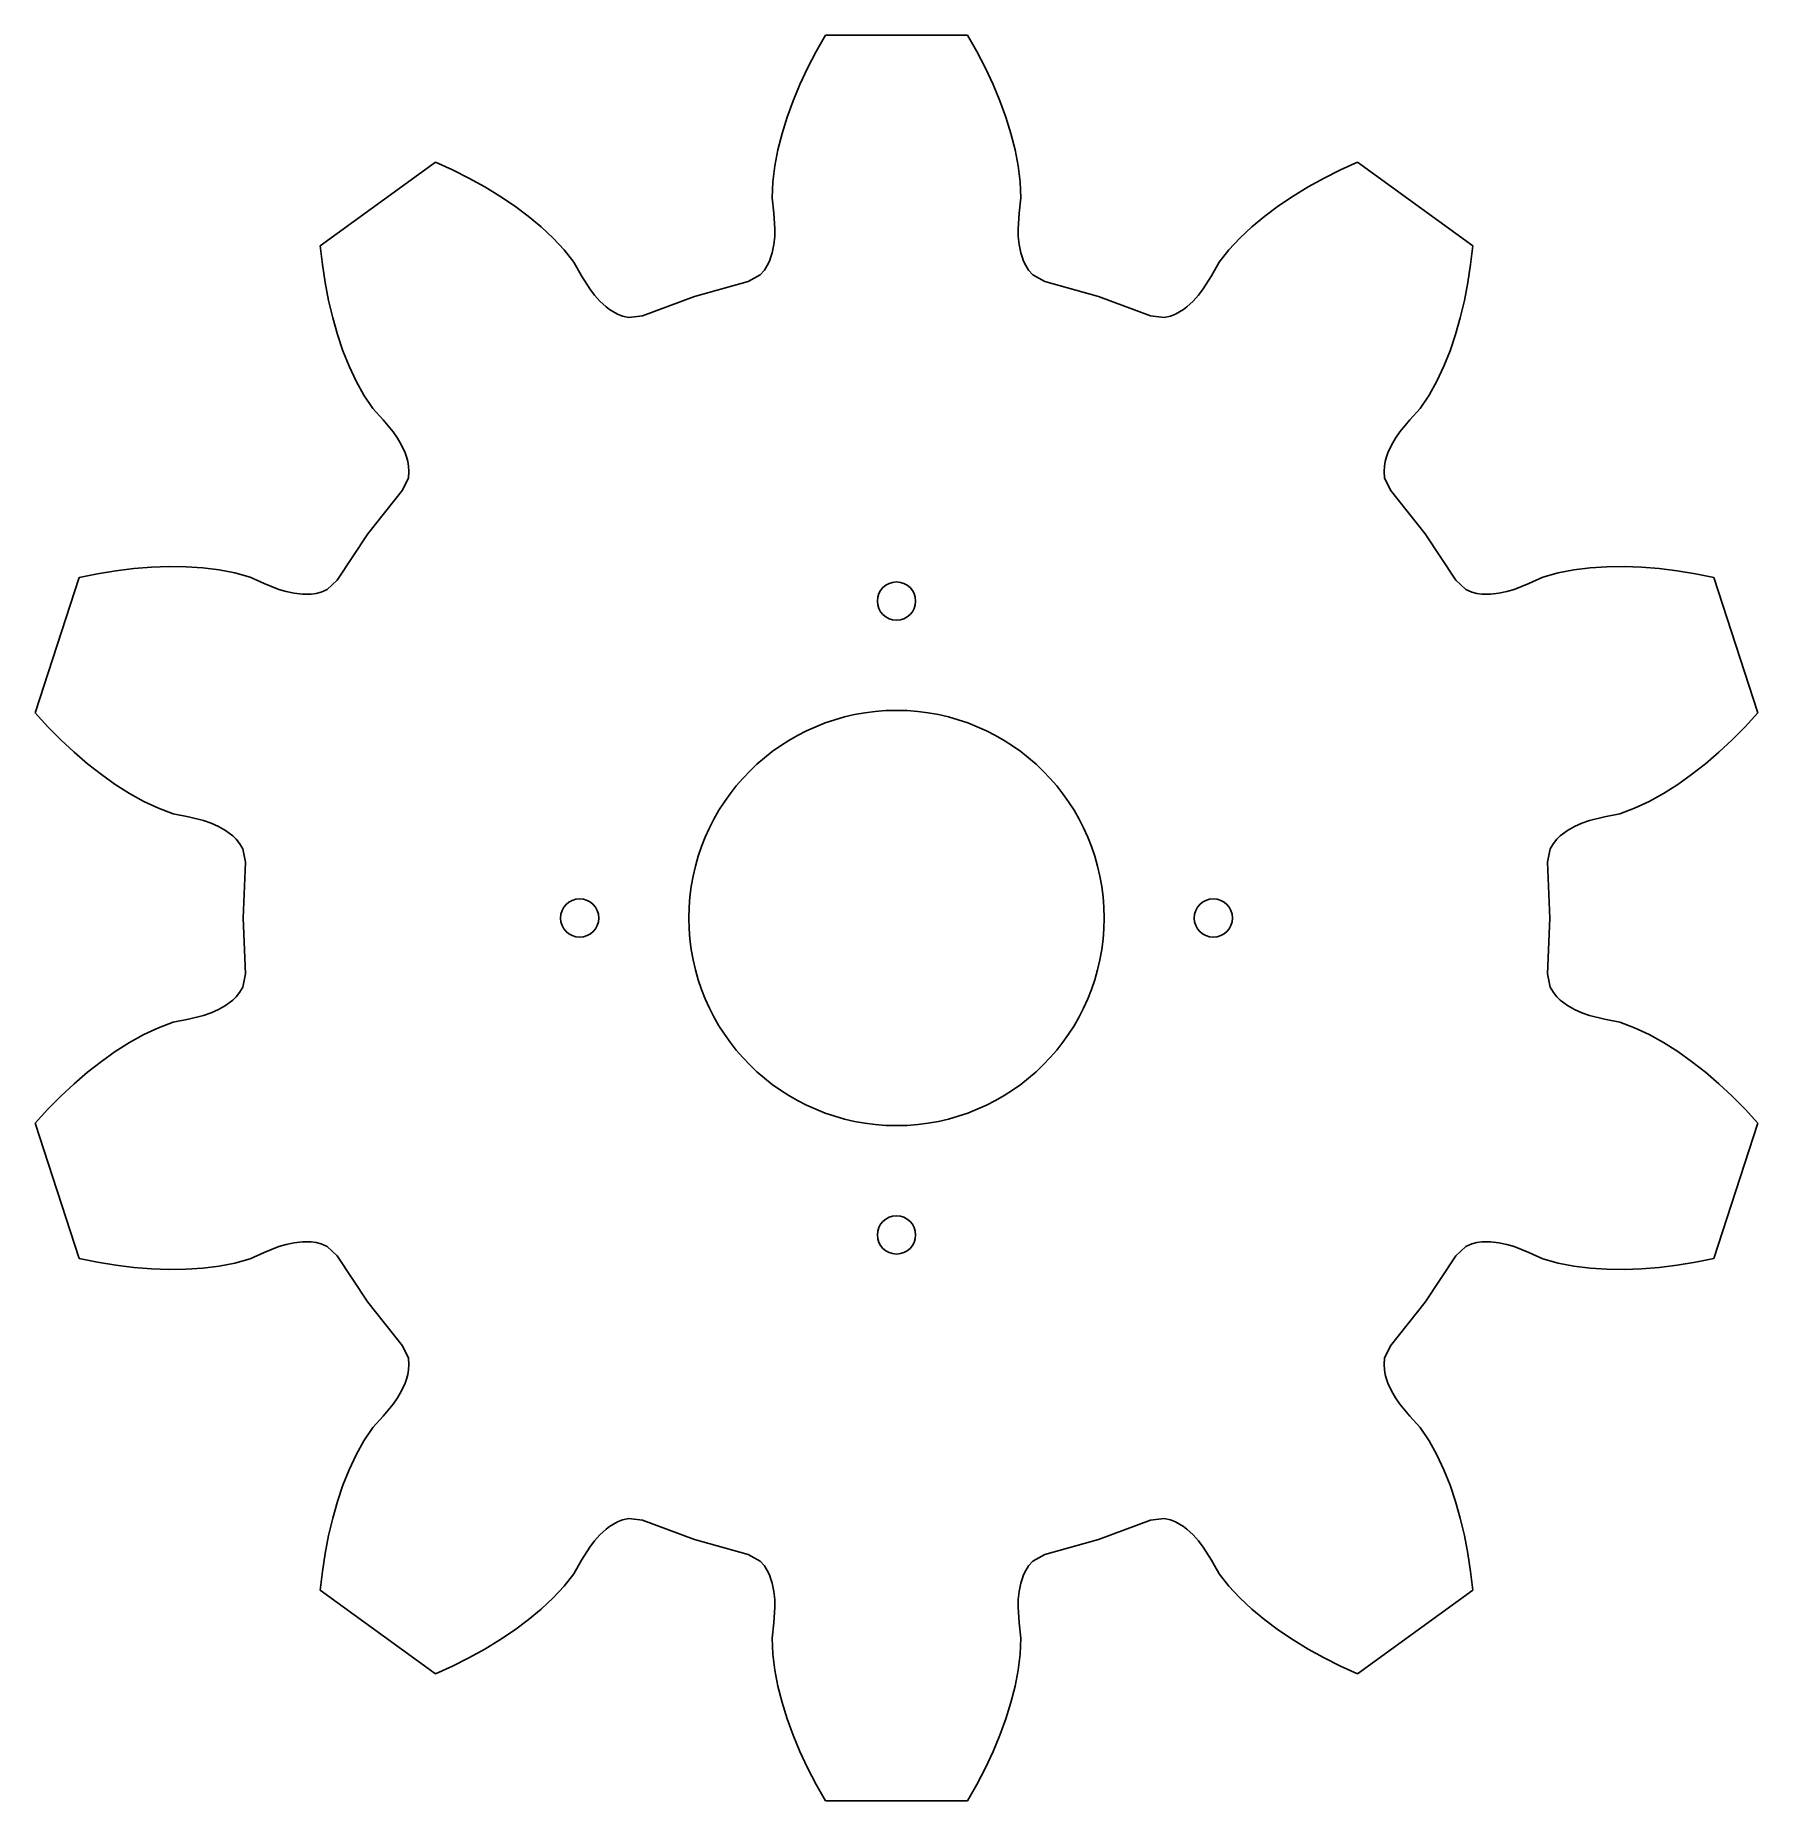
# Model space of a CAD drawing. Extents: x 0.02 to 1.6, y 0 to 1.62.
import ezdxf

# ---------------------------------------------------------------- set-up
doc = ezdxf.new("R2010")
doc.units = 0
doc.header["$MEASUREMENT"] = 0
doc.layers.get('0').update_dxf_attribs({"linetype": 'CONTINUOUS'})

msp = doc.modelspace()

# ---------------------------------------------------------------- linework, layer by layer
at = {"color": 7, "linetype": 'CONTINUOUS'}
for p, q in [((0.74519, 1.618), (0.73671, 1.60306)), ((0.87543, 1.618), (0.74519, 1.618)), ((0.8839, 1.60306), (0.87543, 1.618)), ((0.73671, 1.60306), (0.72895, 1.58807)), ((0.89166, 1.58807), (0.8839, 1.60306)), ((0.72895, 1.58807), (0.72193, 1.57306)), ((0.89868, 1.57306), (0.89166, 1.58807)), ((0.72193, 1.57306), (0.71567, 1.55804)), ((0.90495, 1.55804), (0.89868, 1.57306)), ((0.71567, 1.55804), (0.71018, 1.54305)), ((0.91043, 1.54305), (0.90495, 1.55804)), ((0.71018, 1.54305), (0.70551, 1.52809)), ((0.9151, 1.52809), (0.91043, 1.54305)), ((0.70551, 1.52809), (0.70171, 1.51321)), ((0.91891, 1.51321), (0.9151, 1.52809)), ((0.70171, 1.51321), (0.69884, 1.49843)), ((0.92178, 1.49843), (0.91891, 1.51321)), ((0.38824, 1.50202), (0.28288, 1.42547)), ((0.40388, 1.49491), (0.38824, 1.50202)), ((0.41897, 1.48735), (0.40388, 1.49491)), ((0.43347, 1.47933), (0.41897, 1.48735)), ((0.69884, 1.49843), (0.69703, 1.48379)), ((0.92359, 1.48379), (0.92178, 1.49843)), ((1.20165, 1.48735), (1.18714, 1.47933)), ((1.21673, 1.49491), (1.20165, 1.48735)), ((1.23237, 1.50202), (1.21673, 1.49491)), ((1.33774, 1.42547), (1.23237, 1.50202)), ((0.44737, 1.47087), (0.43347, 1.47933)), ((0.46062, 1.46196), (0.44737, 1.47087)), ((0.69703, 1.48379), (0.69654, 1.46935)), ((0.92408, 1.46935), (0.92359, 1.48379)), ((1.17325, 1.47087), (1.16, 1.46196)), ((1.18714, 1.47933), (1.17325, 1.47087)), ((0.47318, 1.45261), (0.46062, 1.46196)), ((0.69654, 1.46935), (0.69811, 1.45526)), ((0.69811, 1.45526), (0.69907, 1.44106)), ((0.92155, 1.44106), (0.92251, 1.45526)), ((0.92251, 1.45526), (0.92408, 1.46935)), ((1.16, 1.46196), (1.14743, 1.45261)), ((0.48501, 1.4428), (0.47318, 1.45261)), ((0.49602, 1.43253), (0.48501, 1.4428)), ((0.69907, 1.44106), (0.69887, 1.43383)), ((0.92175, 1.43383), (0.92155, 1.44106)), ((1.13561, 1.4428), (1.1246, 1.43253)), ((1.14743, 1.45261), (1.13561, 1.4428)), ((0.28288, 1.42547), (0.2848, 1.4084)), ((0.50609, 1.42175), (0.49602, 1.43253)), ((0.51498, 1.41035), (0.50609, 1.42175)), ((0.69809, 1.4265), (0.69656, 1.41902)), ((0.69887, 1.43383), (0.69809, 1.4265)), ((0.92253, 1.4265), (0.92175, 1.43383)), ((0.92406, 1.41902), (0.92253, 1.4265)), ((1.11452, 1.42175), (1.10564, 1.41035)), ((1.1246, 1.43253), (1.11452, 1.42175)), ((1.33581, 1.4084), (1.33774, 1.42547)), ((0.2848, 1.4084), (0.28734, 1.39171)), ((0.52199, 1.39803), (0.51498, 1.41035)), ((0.69203, 1.40734), (0.68944, 1.40321)), ((0.69395, 1.41133), (0.69203, 1.40734)), ((0.69542, 1.41521), (0.69395, 1.41133)), ((0.69656, 1.41902), (0.69542, 1.41521)), ((0.9252, 1.41521), (0.92406, 1.41902)), ((0.92667, 1.41133), (0.9252, 1.41521)), ((0.92859, 1.40734), (0.92667, 1.41133)), ((0.93118, 1.40321), (0.92859, 1.40734)), ((1.10564, 1.41035), (1.09863, 1.39803)), ((1.33328, 1.39171), (1.33581, 1.4084)), ((0.28734, 1.39171), (0.29048, 1.37544)), ((0.52956, 1.38598), (0.52199, 1.39803)), ((0.67467, 1.39275), (0.62551, 1.37906)), ((0.6856, 1.3988), (0.67467, 1.39275)), ((0.68944, 1.40321), (0.6856, 1.3988)), ((0.93501, 1.3988), (0.93118, 1.40321)), ((0.94595, 1.39275), (0.93501, 1.3988)), ((0.99511, 1.37906), (0.94595, 1.39275)), ((1.09863, 1.39803), (1.09106, 1.38598)), ((1.33014, 1.37544), (1.33328, 1.39171)), ((0.29048, 1.37544), (0.29423, 1.35961)), ((0.53396, 1.38025), (0.52956, 1.38598)), ((0.5389, 1.37478), (0.53396, 1.38025)), ((0.54454, 1.36963), (0.5389, 1.37478)), ((0.62551, 1.37906), (0.5777, 1.36124)), ((1.04292, 1.36124), (0.99511, 1.37906)), ((1.08171, 1.37478), (1.07608, 1.36963)), ((1.08665, 1.38025), (1.08171, 1.37478)), ((1.09106, 1.38598), (1.08665, 1.38025)), ((1.32638, 1.35961), (1.33014, 1.37544)), ((0.29423, 1.35961), (0.29861, 1.34425)), ((0.5477, 1.36721), (0.54454, 1.36963)), ((0.55118, 1.36494), (0.5477, 1.36721)), ((0.55507, 1.36284), (0.55118, 1.36494)), ((0.55959, 1.36103), (0.55507, 1.36284)), ((0.56529, 1.35971), (0.55959, 1.36103)), ((0.5777, 1.36124), (0.56529, 1.35971)), ((1.05533, 1.35971), (1.04292, 1.36124)), ((1.06102, 1.36103), (1.05533, 1.35971)), ((1.06555, 1.36284), (1.06102, 1.36103)), ((1.06944, 1.36494), (1.06555, 1.36284)), ((1.07292, 1.36721), (1.06944, 1.36494)), ((1.07608, 1.36963), (1.07292, 1.36721)), ((1.322, 1.34425), (1.32638, 1.35961)), ((0.29861, 1.34425), (0.30362, 1.32941)), ((1.31699, 1.32941), (1.322, 1.34425)), ((0.30362, 1.32941), (0.30929, 1.31514)), ((1.31132, 1.31514), (1.31699, 1.32941)), ((0.30929, 1.31514), (0.31566, 1.30149)), ((1.30495, 1.30149), (1.31132, 1.31514)), ((0.31566, 1.30149), (0.3228, 1.28858)), ((1.29781, 1.28858), (1.30495, 1.30149)), ((0.3228, 1.28858), (0.33089, 1.27661)), ((0.33089, 1.27661), (0.34045, 1.26613)), ((1.28017, 1.26613), (1.28972, 1.27661)), ((1.28972, 1.27661), (1.29781, 1.28858)), ((0.34045, 1.26613), (0.34957, 1.25521)), ((1.27105, 1.25521), (1.28017, 1.26613)), ((0.34957, 1.25521), (0.35365, 1.24925)), ((0.35365, 1.24925), (0.35733, 1.24286)), ((1.26328, 1.24286), (1.26696, 1.24925)), ((1.26696, 1.24925), (1.27105, 1.25521)), ((0.35733, 1.24286), (0.36049, 1.23591)), ((0.36049, 1.23591), (0.36181, 1.23216)), ((0.36181, 1.23216), (0.3629, 1.22815)), ((0.3629, 1.22815), (0.36369, 1.2238)), ((1.25693, 1.2238), (1.25771, 1.22815)), ((1.25771, 1.22815), (1.25881, 1.23216)), ((1.25881, 1.23216), (1.26013, 1.23591)), ((1.26013, 1.23591), (1.26328, 1.24286)), ((0.36351, 1.21311), (0.35822, 1.20178)), ((0.36402, 1.21893), (0.36351, 1.21311)), ((0.36369, 1.2238), (0.36402, 1.21893)), ((1.2566, 1.21893), (1.25693, 1.2238)), ((1.25711, 1.21311), (1.2566, 1.21893)), ((1.26239, 1.20178), (1.25711, 1.21311)), ((0.35822, 1.20178), (0.3265, 1.16182)), ((1.29412, 1.16182), (1.26239, 1.20178)), ((0.3265, 1.16182), (0.29829, 1.1193)), ((1.32232, 1.1193), (1.29412, 1.16182)), ((0.12842, 1.13138), (0.1122, 1.13006)), ((0.14437, 1.13196), (0.12842, 1.13138)), ((0.16004, 1.13178), (0.14437, 1.13196)), ((0.17537, 1.1308), (0.16004, 1.13178)), ((0.19031, 1.12896), (0.17537, 1.1308)), ((1.44525, 1.1308), (1.4303, 1.12896)), ((1.46058, 1.13178), (1.44525, 1.1308)), ((1.47624, 1.13196), (1.46058, 1.13178)), ((1.4922, 1.13138), (1.47624, 1.13196)), ((1.50842, 1.13006), (1.4922, 1.13138)), ((0.06227, 1.12183), (0.02203, 0.99797)), ((0.0791, 1.12527), (0.06227, 1.12183)), ((0.09575, 1.12802), (0.0791, 1.12527)), ((0.1122, 1.13006), (0.09575, 1.12802)), ((0.2048, 1.12616), (0.19031, 1.12896)), ((0.21868, 1.12216), (0.2048, 1.12616)), ((0.2316, 1.11631), (0.21868, 1.12216)), ((0.24481, 1.11101), (0.2316, 1.11631)), ((0.29829, 1.1193), (0.28915, 1.11077)), ((1.33146, 1.11077), (1.32232, 1.1193)), ((1.38902, 1.11631), (1.37581, 1.11101)), ((1.40193, 1.12216), (1.38902, 1.11631)), ((1.41582, 1.12616), (1.40193, 1.12216)), ((1.4303, 1.12896), (1.41582, 1.12616)), ((1.52486, 1.12802), (1.50842, 1.13006)), ((1.54151, 1.12527), (1.52486, 1.12802)), ((1.55834, 1.12183), (1.54151, 1.12527)), ((1.59859, 0.99797), (1.55834, 1.12183)), ((0.25174, 1.10897), (0.24481, 1.11101)), ((0.25895, 1.10745), (0.25174, 1.10897)), ((0.26653, 1.10659), (0.25895, 1.10745)), ((0.27051, 1.1065), (0.26653, 1.10659)), ((0.27466, 1.1067), (0.27051, 1.1065)), ((0.27904, 1.10729), (0.27466, 1.1067)), ((0.28377, 1.10848), (0.27904, 1.10729)), ((0.28915, 1.11077), (0.28377, 1.10848)), ((1.33684, 1.10848), (1.33146, 1.11077)), ((1.34157, 1.10729), (1.33684, 1.10848)), ((1.34595, 1.1067), (1.34157, 1.10729)), ((1.3501, 1.1065), (1.34595, 1.1067)), ((1.35408, 1.10659), (1.3501, 1.1065)), ((1.36167, 1.10745), (1.35408, 1.10659)), ((1.36888, 1.10897), (1.36167, 1.10745)), ((1.37581, 1.11101), (1.36888, 1.10897)), ((0.02203, 0.99797), (0.03362, 0.98529)), ((1.587, 0.98529), (1.59859, 0.99797)), ((0.03362, 0.98529), (0.04547, 0.97328)), ((0.04547, 0.97328), (0.05758, 0.96196)), ((1.56304, 0.96196), (1.57514, 0.97328)), ((1.57514, 0.97328), (1.587, 0.98529)), ((0.05758, 0.96196), (0.06993, 0.95136)), ((1.55069, 0.95136), (1.56304, 0.96196)), ((0.06993, 0.95136), (0.08249, 0.94151)), ((0.08249, 0.94151), (0.09527, 0.93245)), ((1.52535, 0.93245), (1.53812, 0.94151)), ((1.53812, 0.94151), (1.55069, 0.95136)), ((0.09527, 0.93245), (0.10825, 0.92423)), ((0.10825, 0.92423), (0.12142, 0.91694)), ((1.4992, 0.91694), (1.51237, 0.92423)), ((1.51237, 0.92423), (1.52535, 0.93245)), ((0.12142, 0.91694), (0.13479, 0.91069)), ((0.13479, 0.91069), (0.14837, 0.90576)), ((0.14837, 0.90576), (0.16226, 0.9029)), ((1.45836, 0.9029), (1.47225, 0.90576)), ((1.47225, 0.90576), (1.48583, 0.91069)), ((1.48583, 0.91069), (1.4992, 0.91694)), ((0.16226, 0.9029), (0.17606, 0.89943)), ((0.17606, 0.89943), (0.18286, 0.89701)), ((0.18286, 0.89701), (0.1896, 0.894)), ((0.1896, 0.894), (0.19623, 0.89023)), ((0.19623, 0.89023), (0.19951, 0.88797)), ((1.42111, 0.88797), (1.42438, 0.89023)), ((1.42438, 0.89023), (1.43102, 0.894)), ((1.43102, 0.894), (1.43775, 0.89701)), ((1.43775, 0.89701), (1.44456, 0.89943)), ((1.44456, 0.89943), (1.45836, 0.9029)), ((0.19951, 0.88797), (0.20275, 0.88537)), ((0.20275, 0.88537), (0.20594, 0.88231)), ((0.20594, 0.88231), (0.20907, 0.87857)), ((0.20907, 0.87857), (0.21208, 0.87356)), ((0.21208, 0.87356), (0.21446, 0.86129)), ((1.40616, 0.86129), (1.40854, 0.87356)), ((1.40854, 0.87356), (1.41155, 0.87857)), ((1.41155, 0.87857), (1.41467, 0.88231)), ((1.41467, 0.88231), (1.41787, 0.88537)), ((1.41787, 0.88537), (1.42111, 0.88797)), ((0.21446, 0.86129), (0.21228, 0.81031)), ((1.40833, 0.81031), (1.40616, 0.86129)), ((0.21228, 0.81031), (0.21446, 0.75933)), ((1.40616, 0.75933), (1.40833, 0.81031)), ((0.21446, 0.75933), (0.21208, 0.74706)), ((1.40854, 0.74706), (1.40616, 0.75933)), ((0.21208, 0.74706), (0.20907, 0.74205)), ((1.41155, 0.74205), (1.40854, 0.74706)), ((0.19623, 0.73039), (0.1896, 0.72662)), ((0.19951, 0.73265), (0.19623, 0.73039)), ((0.20275, 0.73525), (0.19951, 0.73265)), ((0.20594, 0.7383), (0.20275, 0.73525)), ((0.20907, 0.74205), (0.20594, 0.7383)), ((1.41467, 0.7383), (1.41155, 0.74205)), ((1.41787, 0.73525), (1.41467, 0.7383)), ((1.42111, 0.73265), (1.41787, 0.73525)), ((1.42438, 0.73039), (1.42111, 0.73265)), ((1.43102, 0.72662), (1.42438, 0.73039)), ((0.14837, 0.71486), (0.13479, 0.70993)), ((0.16226, 0.71772), (0.14837, 0.71486)), ((0.17606, 0.72119), (0.16226, 0.71772)), ((0.18286, 0.72361), (0.17606, 0.72119)), ((0.1896, 0.72662), (0.18286, 0.72361)), ((1.43775, 0.72361), (1.43102, 0.72662)), ((1.44456, 0.72119), (1.43775, 0.72361)), ((1.45836, 0.71772), (1.44456, 0.72119)), ((1.47225, 0.71486), (1.45836, 0.71772)), ((1.48583, 0.70993), (1.47225, 0.71486)), ((0.10825, 0.69638), (0.09527, 0.68817)), ((0.12142, 0.70368), (0.10825, 0.69638)), ((0.13479, 0.70993), (0.12142, 0.70368)), ((1.4992, 0.70368), (1.48583, 0.70993)), ((1.51237, 0.69638), (1.4992, 0.70368)), ((1.52535, 0.68817), (1.51237, 0.69638)), ((0.08249, 0.6791), (0.06993, 0.66926)), ((0.09527, 0.68817), (0.08249, 0.6791)), ((1.53812, 0.6791), (1.52535, 0.68817)), ((1.55069, 0.66926), (1.53812, 0.6791)), ((0.06993, 0.66926), (0.05758, 0.65866)), ((1.56304, 0.65866), (1.55069, 0.66926)), ((0.04547, 0.64734), (0.03362, 0.63533)), ((0.05758, 0.65866), (0.04547, 0.64734)), ((1.57514, 0.64734), (1.56304, 0.65866)), ((1.587, 0.63533), (1.57514, 0.64734)), ((0.03362, 0.63533), (0.02203, 0.62265)), ((1.59859, 0.62265), (1.587, 0.63533)), ((0.02203, 0.62265), (0.06227, 0.49879)), ((1.55834, 0.49879), (1.59859, 0.62265)), ((0.21868, 0.49845), (0.2316, 0.5043)), ((0.2316, 0.5043), (0.24481, 0.5096)), ((0.24481, 0.5096), (0.25174, 0.51165)), ((0.25174, 0.51165), (0.25895, 0.51317)), ((0.25895, 0.51317), (0.26653, 0.51402)), ((0.26653, 0.51402), (0.27051, 0.51412)), ((0.27051, 0.51412), (0.27466, 0.51392)), ((0.27466, 0.51392), (0.27904, 0.51332)), ((0.27904, 0.51332), (0.28377, 0.51213)), ((0.28377, 0.51213), (0.28915, 0.50985)), ((0.28915, 0.50985), (0.29829, 0.50132)), ((0.29829, 0.50132), (0.3265, 0.4588)), ((1.29412, 0.4588), (1.32232, 0.50132)), ((1.32232, 0.50132), (1.33146, 0.50985)), ((1.33146, 0.50985), (1.33684, 0.51213)), ((1.33684, 0.51213), (1.34157, 0.51332)), ((1.34157, 0.51332), (1.34595, 0.51392)), ((1.34595, 0.51392), (1.3501, 0.51412)), ((1.3501, 0.51412), (1.35408, 0.51402)), ((1.35408, 0.51402), (1.36167, 0.51317)), ((1.36167, 0.51317), (1.36888, 0.51165)), ((1.36888, 0.51165), (1.37581, 0.5096)), ((1.37581, 0.5096), (1.38902, 0.5043)), ((1.38902, 0.5043), (1.40193, 0.49845)), ((0.06227, 0.49879), (0.0791, 0.49534)), ((0.0791, 0.49534), (0.09575, 0.49259)), ((0.09575, 0.49259), (0.1122, 0.49056)), ((0.1122, 0.49056), (0.12842, 0.48924)), ((0.12842, 0.48924), (0.14437, 0.48865)), ((0.14437, 0.48865), (0.16004, 0.48884)), ((0.16004, 0.48884), (0.17537, 0.48982)), ((0.17537, 0.48982), (0.19031, 0.49166)), ((0.19031, 0.49166), (0.2048, 0.49446)), ((0.2048, 0.49446), (0.21868, 0.49845)), ((1.40193, 0.49845), (1.41582, 0.49446)), ((1.41582, 0.49446), (1.4303, 0.49166)), ((1.4303, 0.49166), (1.44525, 0.48982)), ((1.44525, 0.48982), (1.46058, 0.48884)), ((1.46058, 0.48884), (1.47624, 0.48865)), ((1.47624, 0.48865), (1.4922, 0.48924)), ((1.4922, 0.48924), (1.50842, 0.49056)), ((1.50842, 0.49056), (1.52486, 0.49259)), ((1.52486, 0.49259), (1.54151, 0.49534)), ((1.54151, 0.49534), (1.55834, 0.49879)), ((0.3265, 0.4588), (0.35822, 0.41883)), ((1.26239, 0.41883), (1.29412, 0.4588)), ((0.35822, 0.41883), (0.36351, 0.40751)), ((0.36351, 0.40751), (0.36402, 0.40168)), ((1.2566, 0.40168), (1.25711, 0.40751)), ((1.25711, 0.40751), (1.26239, 0.41883)), ((0.36181, 0.38846), (0.36049, 0.38471)), ((0.3629, 0.39247), (0.36181, 0.38846)), ((0.36369, 0.39682), (0.3629, 0.39247)), ((0.36402, 0.40168), (0.36369, 0.39682)), ((1.25693, 0.39682), (1.2566, 0.40168)), ((1.25771, 0.39247), (1.25693, 0.39682)), ((1.25881, 0.38846), (1.25771, 0.39247)), ((1.26013, 0.38471), (1.25881, 0.38846)), ((0.35733, 0.37776), (0.35365, 0.37137)), ((0.36049, 0.38471), (0.35733, 0.37776)), ((1.26328, 0.37776), (1.26013, 0.38471)), ((1.26696, 0.37137), (1.26328, 0.37776)), ((0.34957, 0.36541), (0.34045, 0.35448)), ((0.35365, 0.37137), (0.34957, 0.36541)), ((1.27105, 0.36541), (1.26696, 0.37137)), ((1.28017, 0.35448), (1.27105, 0.36541)), ((0.33089, 0.34401), (0.3228, 0.33204)), ((0.34045, 0.35448), (0.33089, 0.34401)), ((1.28972, 0.34401), (1.28017, 0.35448)), ((1.29781, 0.33204), (1.28972, 0.34401)), ((0.3228, 0.33204), (0.31566, 0.31913)), ((1.30495, 0.31913), (1.29781, 0.33204)), ((0.31566, 0.31913), (0.30929, 0.30548)), ((1.31132, 0.30548), (1.30495, 0.31913)), ((0.30362, 0.2912), (0.29861, 0.27636)), ((0.30929, 0.30548), (0.30362, 0.2912)), ((1.31699, 0.2912), (1.31132, 0.30548)), ((1.322, 0.27636), (1.31699, 0.2912)), ((0.29861, 0.27636), (0.29423, 0.26101)), ((1.32638, 0.26101), (1.322, 0.27636)), ((0.29423, 0.26101), (0.29048, 0.24518)), ((0.55507, 0.25777), (0.55959, 0.25959)), ((0.55959, 0.25959), (0.56529, 0.26091)), ((0.56529, 0.26091), (0.5777, 0.25938)), ((0.5777, 0.25938), (0.62551, 0.24155)), ((0.99511, 0.24155), (1.04292, 0.25938)), ((1.04292, 0.25938), (1.05533, 0.26091)), ((1.05533, 0.26091), (1.06102, 0.25959)), ((1.06102, 0.25959), (1.06555, 0.25777)), ((1.33014, 0.24518), (1.32638, 0.26101)), ((0.29048, 0.24518), (0.28734, 0.22891)), ((0.53396, 0.24036), (0.5389, 0.24584)), ((0.5389, 0.24584), (0.54454, 0.25099)), ((0.54454, 0.25099), (0.5477, 0.2534)), ((0.5477, 0.2534), (0.55118, 0.25568)), ((0.55118, 0.25568), (0.55507, 0.25777)), ((1.06555, 0.25777), (1.06944, 0.25568)), ((1.06944, 0.25568), (1.07292, 0.2534)), ((1.07292, 0.2534), (1.07608, 0.25099)), ((1.07608, 0.25099), (1.08171, 0.24584)), ((1.08171, 0.24584), (1.08665, 0.24036)), ((1.33328, 0.22891), (1.33014, 0.24518)), ((0.28734, 0.22891), (0.2848, 0.21222)), ((0.52199, 0.22259), (0.52956, 0.23464)), ((0.52956, 0.23464), (0.53396, 0.24036)), ((0.62551, 0.24155), (0.67467, 0.22787)), ((0.67467, 0.22787), (0.6856, 0.22181)), ((0.93501, 0.22181), (0.94595, 0.22787)), ((0.94595, 0.22787), (0.99511, 0.24155)), ((1.08665, 0.24036), (1.09106, 0.23464)), ((1.09106, 0.23464), (1.09863, 0.22259)), ((1.33581, 0.21222), (1.33328, 0.22891)), ((0.2848, 0.21222), (0.28288, 0.19515)), ((0.50609, 0.19887), (0.51498, 0.21026)), ((0.51498, 0.21026), (0.52199, 0.22259)), ((0.6856, 0.22181), (0.68944, 0.2174)), ((0.68944, 0.2174), (0.69203, 0.21327)), ((0.69203, 0.21327), (0.69395, 0.20929)), ((0.92667, 0.20929), (0.92859, 0.21327)), ((0.92859, 0.21327), (0.93118, 0.2174)), ((0.93118, 0.2174), (0.93501, 0.22181)), ((1.09863, 0.22259), (1.10564, 0.21026)), ((1.10564, 0.21026), (1.11452, 0.19887)), ((1.33774, 0.19515), (1.33581, 0.21222)), ((0.28288, 0.19515), (0.38824, 0.1186)), ((0.49602, 0.18809), (0.50609, 0.19887)), ((0.69395, 0.20929), (0.69542, 0.20541)), ((0.69542, 0.20541), (0.69656, 0.20159)), ((0.69656, 0.20159), (0.69809, 0.19411)), ((0.69809, 0.19411), (0.69887, 0.18678)), ((0.92175, 0.18678), (0.92253, 0.19411)), ((0.92253, 0.19411), (0.92406, 0.20159)), ((0.92406, 0.20159), (0.9252, 0.20541)), ((0.9252, 0.20541), (0.92667, 0.20929)), ((1.11452, 0.19887), (1.1246, 0.18809)), ((1.23237, 0.1186), (1.33774, 0.19515)), ((0.47318, 0.16801), (0.48501, 0.17782)), ((0.48501, 0.17782), (0.49602, 0.18809)), ((0.69907, 0.17956), (0.69811, 0.16536)), ((0.69887, 0.18678), (0.69907, 0.17956)), ((0.92155, 0.17956), (0.92175, 0.18678)), ((0.92251, 0.16536), (0.92155, 0.17956)), ((1.1246, 0.18809), (1.13561, 0.17782)), ((1.13561, 0.17782), (1.14743, 0.16801)), ((0.46062, 0.15866), (0.47318, 0.16801)), ((0.69811, 0.16536), (0.69654, 0.15127)), ((0.92408, 0.15127), (0.92251, 0.16536)), ((1.14743, 0.16801), (1.16, 0.15866)), ((0.43347, 0.14129), (0.44737, 0.14975)), ((0.44737, 0.14975), (0.46062, 0.15866)), ((0.69654, 0.15127), (0.69703, 0.13683)), ((0.92359, 0.13683), (0.92408, 0.15127)), ((1.16, 0.15866), (1.17325, 0.14975)), ((1.17325, 0.14975), (1.18714, 0.14129)), ((0.40388, 0.1257), (0.41897, 0.13327)), ((0.41897, 0.13327), (0.43347, 0.14129)), ((0.69703, 0.13683), (0.69884, 0.12219)), ((0.92178, 0.12219), (0.92359, 0.13683)), ((1.18714, 0.14129), (1.20165, 0.13327)), ((1.20165, 0.13327), (1.21673, 0.1257)), ((0.38824, 0.1186), (0.40388, 0.1257)), ((0.69884, 0.12219), (0.70171, 0.10741)), ((0.91891, 0.10741), (0.92178, 0.12219)), ((1.21673, 0.1257), (1.23237, 0.1186)), ((0.70171, 0.10741), (0.70551, 0.09252)), ((0.9151, 0.09252), (0.91891, 0.10741)), ((0.70551, 0.09252), (0.71018, 0.07757)), ((0.91043, 0.07757), (0.9151, 0.09252)), ((0.71018, 0.07757), (0.71567, 0.06257)), ((0.90495, 0.06257), (0.91043, 0.07757)), ((0.71567, 0.06257), (0.72193, 0.04756)), ((0.89868, 0.04756), (0.90495, 0.06257)), ((0.72193, 0.04756), (0.72895, 0.03255)), ((0.72895, 0.03255), (0.73671, 0.01756)), ((0.8839, 0.01756), (0.89166, 0.03255)), ((0.89166, 0.03255), (0.89868, 0.04756)), ((0.73671, 0.01756), (0.74519, 0.00262)), ((0.87543, 0.00262), (0.8839, 0.01756)), ((0.74519, 0.00262), (0.87543, 0.00262))]:
    msp.add_line(p, q, dxfattribs=at)
for centre, radius in [((0.81031, 1.10031), 0.0175), ((0.81031, 0.81031), 0.19), ((0.52031, 0.81031), 0.0175), ((1.10031, 0.81031), 0.0175), ((0.81031, 0.52031), 0.0175)]:
    msp.add_circle(centre, radius, dxfattribs=at)

doc.saveas('drawing.dxf')
